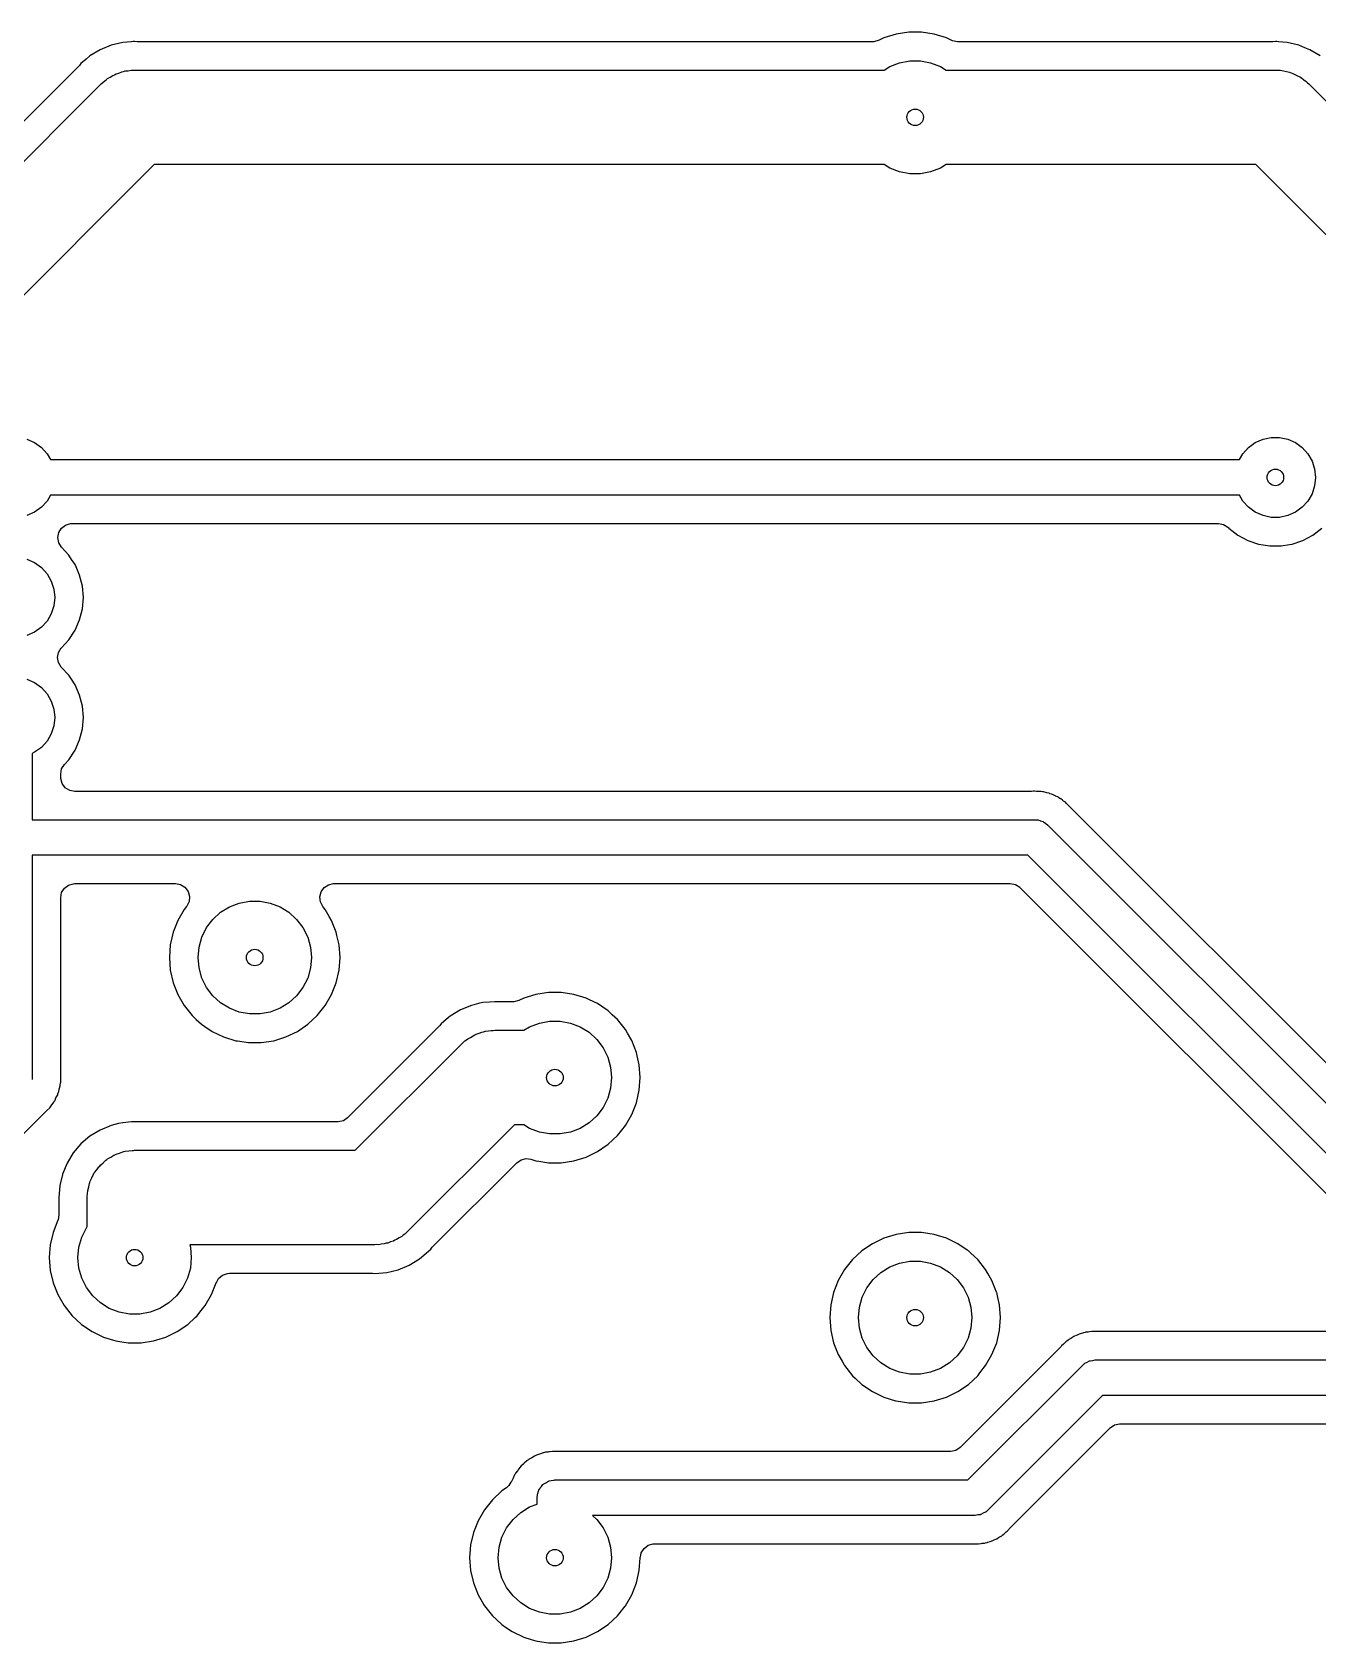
# Model space of a CAD drawing. Extents: x 0.79 to 9.84, y -6.5 to -0.79.
# Drawn here: x 6.552 to 7.623, y -2.958 to -1.617 of the extents above; entities that cross this region are included whole.
import ezdxf

# ---------------------------------------------------------------- set-up
doc = ezdxf.new("R2010")
doc.units = 0
doc.header["$MEASUREMENT"] = 0
doc.layers.add('BLACK', color=7, linetype='CONTINUOUS')

msp = doc.modelspace()

# ---------------------------------------------------------------- linework, layer by layer
at = {"layer": 'BLACK', "linetype": 'CONTINUOUS'}
for p, q in [((7.2573, -1.6232), (7.2531, -1.6244)), ((7.2614, -1.6212), (7.2573, -1.6232)), ((7.2716, -1.6181), (7.2614, -1.6212)), ((7.2614, -1.6212), (7.2614, -1.6212)), ((7.2821, -1.6165), (7.2716, -1.6181)), ((7.2716, -1.6181), (7.2716, -1.6181)), ((7.2927, -1.6165), (7.2821, -1.6165)), ((7.2821, -1.6165), (7.2821, -1.6165)), ((7.3032, -1.6181), (7.2927, -1.6165)), ((7.2927, -1.6165), (7.2927, -1.6165)), ((7.3134, -1.6212), (7.3032, -1.6181)), ((7.3032, -1.6181), (7.3032, -1.6181)), ((7.3175, -1.6232), (7.3134, -1.6212)), ((7.3184, -1.6236), (7.3175, -1.6232)), ((6.6002, -1.6363), (6.597, -1.6391)), ((6.6087, -1.6311), (6.6002, -1.6363)), ((6.6002, -1.6363), (6.6002, -1.6363)), ((6.6179, -1.6273), (6.6087, -1.6311)), ((6.6087, -1.6311), (6.6087, -1.6311)), ((6.6239, -1.6258), (6.6179, -1.6273)), ((6.6275, -1.625), (6.6239, -1.6258)), ((6.6349, -1.6244), (6.6275, -1.625)), ((6.6275, -1.625), (6.6275, -1.625)), ((6.6275, -1.625), (6.6275, -1.625)), ((6.6275, -1.625), (6.6275, -1.625)), ((6.6362, -1.6243), (6.6349, -1.6244)), ((6.6349, -1.6244), (6.6349, -1.6244)), ((6.6374, -1.6242), (6.6362, -1.6243)), ((6.6394, -1.6244), (6.6374, -1.6242)), ((6.6374, -1.6242), (6.6374, -1.6242)), ((6.6403, -1.6244), (6.6394, -1.6244)), ((7.2349, -1.6244), (6.6403, -1.6244)), ((7.2522, -1.6244), (7.2349, -1.6244)), ((7.2531, -1.6244), (7.2522, -1.6244)), ((7.3226, -1.6244), (7.3184, -1.6236)), ((7.5845, -1.6244), (7.3226, -1.6244)), ((7.5854, -1.6244), (7.5845, -1.6244)), ((7.5874, -1.6242), (7.5854, -1.6244)), ((7.5886, -1.6243), (7.5874, -1.6242)), ((7.5874, -1.6242), (7.5874, -1.6242)), ((7.5899, -1.6244), (7.5886, -1.6243)), ((7.5973, -1.625), (7.5899, -1.6244)), ((7.5899, -1.6244), (7.5899, -1.6244)), ((7.5899, -1.6244), (7.5899, -1.6244)), ((7.6069, -1.6273), (7.5973, -1.625)), ((7.5973, -1.625), (7.5973, -1.625)), ((7.5973, -1.625), (7.5973, -1.625)), ((7.5973, -1.625), (7.5973, -1.625)), ((7.6119, -1.6294), (7.6069, -1.6273)), ((7.6069, -1.6273), (7.6069, -1.6273)), ((7.6161, -1.6311), (7.6119, -1.6294)), ((7.6246, -1.6363), (7.6161, -1.6311)), ((7.6161, -1.6311), (7.6161, -1.6311)), ((7.6161, -1.6311), (7.6161, -1.6311)), ((6.5908, -1.6449), (6.3647, -1.8709)), ((6.5914, -1.6442), (6.5908, -1.6449)), ((6.5927, -1.6427), (6.5914, -1.6442)), ((6.597, -1.6391), (6.5927, -1.6427)), ((6.5927, -1.6427), (6.5927, -1.6427)), ((6.5927, -1.6427), (6.5927, -1.6427)), ((6.6243, -1.6505), (6.6266, -1.6496)), ((6.6266, -1.6496), (6.628, -1.6493)), ((6.628, -1.6493), (6.6295, -1.6488)), ((6.6295, -1.6488), (6.632, -1.6486)), ((6.632, -1.6486), (6.6344, -1.6481)), ((6.6344, -1.6481), (6.6359, -1.6482)), ((6.6359, -1.6482), (6.6374, -1.648)), ((6.6374, -1.648), (7.2374, -1.648)), ((7.2374, -1.648), (7.2616, -1.648)), ((7.2616, -1.648), (7.2663, -1.6451)), ((7.2663, -1.6451), (7.2745, -1.642)), ((7.2745, -1.642), (7.283, -1.6404)), ((7.283, -1.6404), (7.2918, -1.6404)), ((7.2918, -1.6404), (7.3003, -1.642)), ((7.3003, -1.642), (7.3085, -1.6451)), ((7.3085, -1.6451), (7.3132, -1.648)), ((7.3132, -1.648), (7.5874, -1.648)), ((7.5874, -1.648), (7.5914, -1.6482)), ((7.5914, -1.6482), (7.5929, -1.6485)), ((7.5929, -1.6485), (7.5943, -1.6486)), ((7.5943, -1.6486), (7.5967, -1.6493)), ((7.5967, -1.6493), (7.5992, -1.6498)), ((7.5992, -1.6498), (7.6006, -1.6504)), ((6.3711, -1.898), (6.6096, -1.6596)), ((6.6096, -1.6596), (6.6125, -1.6569)), ((6.6125, -1.6569), (6.6138, -1.6561)), ((6.6138, -1.6561), (6.6149, -1.6551)), ((6.6149, -1.6551), (6.6171, -1.6539)), ((6.6171, -1.6539), (6.6192, -1.6525)), ((6.6192, -1.6525), (6.6206, -1.6519)), ((6.6206, -1.6519), (6.6219, -1.6512)), ((6.6219, -1.6512), (6.6243, -1.6505)), ((7.6006, -1.6504), (7.602, -1.6508)), ((7.602, -1.6508), (7.6042, -1.652)), ((7.6042, -1.652), (7.6065, -1.653)), ((7.6065, -1.653), (7.6077, -1.6538)), ((7.6077, -1.6538), (7.6091, -1.6545)), ((7.6091, -1.6545), (7.611, -1.6561)), ((7.611, -1.6561), (7.613, -1.6575)), ((7.613, -1.6575), (7.6141, -1.6586)), ((7.6141, -1.6586), (7.6152, -1.6596)), ((7.6152, -1.6596), (7.8152, -1.8596)), ((6.6537, -1.7268), (6.4152, -1.9652)), ((7.2374, -1.7268), (6.6537, -1.7268)), ((7.2616, -1.7268), (7.2374, -1.7268)), ((7.2374, -1.7268), (7.2374, -1.7268)), ((7.2374, -1.7268), (7.2374, -1.7268)), ((7.2663, -1.7297), (7.2616, -1.7268)), ((7.2745, -1.7328), (7.2663, -1.7297)), ((7.3085, -1.7297), (7.3003, -1.7328)), ((7.3132, -1.7268), (7.3085, -1.7297)), ((7.5711, -1.7268), (7.3132, -1.7268)), ((7.748, -1.9037), (7.5711, -1.7268)), ((7.283, -1.7344), (7.2745, -1.7328)), ((7.2918, -1.7344), (7.283, -1.7344)), ((7.3003, -1.7328), (7.2918, -1.7344)), ((6.5477, -1.9556), (6.5541, -1.9584)), ((6.5541, -1.9584), (6.5598, -1.9625)), ((7.565, -1.9625), (7.5707, -1.9584)), ((7.5707, -1.9584), (7.5771, -1.9556)), ((7.5771, -1.9556), (7.5839, -1.9541)), ((7.5839, -1.9541), (7.5909, -1.9541)), ((7.5909, -1.9541), (7.5977, -1.9556)), ((7.5977, -1.9556), (7.6041, -1.9584)), ((7.6041, -1.9584), (7.6098, -1.9625)), ((6.5598, -1.9625), (6.5645, -1.9677)), ((6.5645, -1.9677), (6.5673, -1.9726)), ((7.5575, -1.9726), (7.5603, -1.9677)), ((7.5603, -1.9677), (7.565, -1.9625)), ((7.6098, -1.9625), (7.6145, -1.9677)), ((7.6145, -1.9677), (7.618, -1.9738)), ((6.5673, -1.9726), (7.5575, -1.9726)), ((7.618, -1.9738), (7.6201, -1.9804)), ((7.6201, -1.9804), (7.6209, -1.9874)), ((7.6201, -1.9944), (7.618, -2.001)), ((7.6209, -1.9874), (7.6201, -1.9944)), ((6.5598, -2.0123), (6.5541, -2.0164)), ((6.5645, -2.0071), (6.5598, -2.0123)), ((6.5673, -2.0022), (6.5645, -2.0071)), ((7.5575, -2.0022), (6.5673, -2.0022)), ((7.5603, -2.0071), (7.5575, -2.0022)), ((7.565, -2.0123), (7.5603, -2.0071)), ((7.5707, -2.0164), (7.565, -2.0123)), ((7.6098, -2.0123), (7.6041, -2.0164)), ((7.6145, -2.0071), (7.6098, -2.0123)), ((7.618, -2.001), (7.6145, -2.0071)), ((6.5541, -2.0164), (6.5477, -2.0192)), ((6.5799, -2.0271), (6.584, -2.0259)), ((6.584, -2.0259), (6.5852, -2.0258)), ((6.5852, -2.0258), (7.54, -2.0258)), ((7.54, -2.0258), (7.5442, -2.0266)), ((7.5771, -2.0192), (7.5707, -2.0164)), ((7.5839, -2.0207), (7.5771, -2.0192)), ((7.5909, -2.0207), (7.5839, -2.0207)), ((7.5977, -2.0192), (7.5909, -2.0207)), ((7.6041, -2.0164), (7.5977, -2.0192)), ((6.5734, -2.0376), (6.5742, -2.0334)), ((6.5742, -2.0419), (6.5734, -2.0376)), ((6.5742, -2.0334), (6.5764, -2.0297)), ((6.5764, -2.0297), (6.5799, -2.0271)), ((7.5442, -2.0266), (7.5479, -2.0289)), ((7.5479, -2.0289), (7.5485, -2.0295)), ((7.5485, -2.0295), (7.5486, -2.0296)), ((7.5486, -2.0296), (7.5486, -2.0296)), ((7.5486, -2.0296), (7.5561, -2.0354)), ((7.5561, -2.0354), (7.5561, -2.0354)), ((7.5561, -2.0354), (7.5561, -2.0354)), ((7.5561, -2.0354), (7.5644, -2.0399)), ((7.6104, -2.0399), (7.6187, -2.0354)), ((7.6187, -2.0354), (7.6262, -2.0296)), ((6.5765, -2.0456), (6.5742, -2.0419)), ((6.5826, -2.0522), (6.5765, -2.0456)), ((6.5849, -2.0557), (6.5826, -2.0522)), ((6.5826, -2.0522), (6.5826, -2.0522)), ((7.5644, -2.0399), (7.5733, -2.043)), ((7.5733, -2.043), (7.5827, -2.0445)), ((7.5827, -2.0445), (7.5827, -2.0445)), ((7.5827, -2.0445), (7.5921, -2.0445)), ((7.5921, -2.0445), (7.5991, -2.0433)), ((7.5991, -2.0433), (7.6015, -2.043)), ((7.6015, -2.043), (7.6104, -2.0399)), ((6.5477, -2.0556), (6.5541, -2.0584)), ((6.5541, -2.0584), (6.5598, -2.0625)), ((6.5598, -2.0625), (6.5645, -2.0677)), ((6.5878, -2.0601), (6.5849, -2.0557)), ((6.5886, -2.062), (6.5878, -2.0601)), ((6.5878, -2.0601), (6.5878, -2.0601)), ((6.5878, -2.0601), (6.5878, -2.0601)), ((6.5916, -2.0688), (6.5886, -2.062)), ((6.5645, -2.0677), (6.568, -2.0738)), ((6.568, -2.0738), (6.5701, -2.0804)), ((6.5939, -2.078), (6.5916, -2.0688)), ((6.5947, -2.0874), (6.5939, -2.078)), ((6.5701, -2.0804), (6.5709, -2.0874)), ((6.5709, -2.0874), (6.5701, -2.0944)), ((6.5939, -2.0968), (6.5947, -2.0874)), ((6.568, -2.101), (6.5645, -2.1071)), ((6.5701, -2.0944), (6.568, -2.101)), ((6.5878, -2.1147), (6.5916, -2.106)), ((6.5916, -2.106), (6.5939, -2.0968)), ((6.5541, -2.1164), (6.5477, -2.1192)), ((6.5598, -2.1123), (6.5541, -2.1164)), ((6.5645, -2.1071), (6.5598, -2.1123)), ((6.5826, -2.1226), (6.5878, -2.1147)), ((6.5732, -2.1375), (6.574, -2.1332)), ((6.574, -2.1332), (6.5763, -2.1295)), ((6.5763, -2.1294), (6.5765, -2.1293)), ((6.5763, -2.1295), (6.5763, -2.1294)), ((6.5765, -2.1293), (6.5826, -2.1226)), ((6.574, -2.1417), (6.5732, -2.1375)), ((6.5763, -2.1454), (6.574, -2.1417)), ((6.5826, -2.1522), (6.5763, -2.1454)), ((6.5477, -2.1556), (6.5541, -2.1584)), ((6.5541, -2.1584), (6.5598, -2.1625)), ((6.5848, -2.1555), (6.5826, -2.1522)), ((6.5826, -2.1522), (6.5826, -2.1522)), ((6.5826, -2.1522), (6.5826, -2.1522)), ((6.5878, -2.1601), (6.5848, -2.1555)), ((6.5916, -2.1688), (6.5878, -2.1601)), ((6.5598, -2.1625), (6.5645, -2.1677)), ((6.5645, -2.1677), (6.568, -2.1738)), ((6.5939, -2.178), (6.5916, -2.1688)), ((6.568, -2.1738), (6.5701, -2.1804)), ((6.5701, -2.1804), (6.5709, -2.1874)), ((6.5947, -2.1874), (6.5939, -2.178)), ((6.5701, -2.1944), (6.568, -2.201)), ((6.5709, -2.1874), (6.5701, -2.1944)), ((6.5916, -2.206), (6.5939, -2.1968)), ((6.5939, -2.1968), (6.5947, -2.1874)), ((6.5598, -2.2123), (6.5541, -2.2164)), ((6.5645, -2.2071), (6.5598, -2.2123)), ((6.568, -2.201), (6.5645, -2.2071)), ((6.5878, -2.2147), (6.5916, -2.206)), ((6.5541, -2.2164), (6.5522, -2.2173)), ((6.5522, -2.2173), (6.5522, -2.2726)), ((6.5766, -2.2303), (6.5789, -2.2267)), ((6.5789, -2.2266), (6.5826, -2.2226)), ((6.5789, -2.2267), (6.5789, -2.2266)), ((6.5826, -2.2226), (6.5878, -2.2147)), ((6.5758, -2.2346), (6.5766, -2.2303)), ((6.5758, -2.2372), (6.5758, -2.2346)), ((6.5759, -2.2383), (6.5758, -2.2372)), ((6.577, -2.2425), (6.5759, -2.2383)), ((6.5796, -2.2459), (6.577, -2.2425)), ((6.5833, -2.2482), (6.5796, -2.2459)), ((6.5876, -2.249), (6.5833, -2.2482)), ((7.3842, -2.249), (6.5876, -2.249)), ((7.3857, -2.2489), (7.3842, -2.249)), ((7.3861, -2.2488), (7.3857, -2.2489)), ((7.3864, -2.2488), (7.3861, -2.2488)), ((7.3869, -2.2488), (7.3864, -2.2488)), ((7.3864, -2.2488), (7.3864, -2.2488)), ((7.3884, -2.249), (7.3869, -2.2488)), ((7.3893, -2.249), (7.3884, -2.249)), ((7.3913, -2.249), (7.3893, -2.249)), ((7.392, -2.2491), (7.3913, -2.249)), ((7.3913, -2.249), (7.3913, -2.249)), ((7.3935, -2.2493), (7.392, -2.2491)), ((7.3942, -2.2494), (7.3935, -2.2493)), ((7.3961, -2.25), (7.3942, -2.2494)), ((7.3942, -2.2494), (7.3942, -2.2494)), ((7.397, -2.2502), (7.3961, -2.25)), ((7.399, -2.2506), (7.397, -2.2502)), ((7.3996, -2.2509), (7.399, -2.2506)), ((7.399, -2.2506), (7.399, -2.2506)), ((7.399, -2.2506), (7.399, -2.2506)), ((7.401, -2.2514), (7.3996, -2.2509)), ((7.4017, -2.2516), (7.401, -2.2514)), ((7.4035, -2.2525), (7.4017, -2.2516)), ((7.4017, -2.2516), (7.4017, -2.2516)), ((7.4043, -2.2529), (7.4035, -2.2525)), ((7.4061, -2.2536), (7.4043, -2.2529)), ((7.4067, -2.2541), (7.4061, -2.2536)), ((7.4061, -2.2536), (7.4061, -2.2536)), ((7.408, -2.2548), (7.4067, -2.2541)), ((7.4086, -2.2552), (7.408, -2.2548)), ((7.4102, -2.2564), (7.4086, -2.2552)), ((7.4086, -2.2552), (7.4086, -2.2552)), ((7.4109, -2.257), (7.4102, -2.2564)), ((7.4125, -2.2581), (7.4109, -2.257)), ((7.4131, -2.2587), (7.4125, -2.2581)), ((7.4148, -2.2605), (7.4131, -2.2587)), ((7.415, -2.2607), (7.4148, -2.2605)), ((7.7312, -2.5768), (7.415, -2.2607)), ((6.5522, -2.2726), (7.3874, -2.2726)), ((7.3874, -2.2726), (7.3889, -2.2728)), ((7.3889, -2.2728), (7.3892, -2.2728)), ((7.3892, -2.2728), (7.3894, -2.2728)), ((7.3894, -2.2728), (7.3898, -2.2728)), ((7.3898, -2.2728), (7.3918, -2.2735)), ((7.3918, -2.2735), (7.3939, -2.2741)), ((7.3939, -2.2741), (7.3941, -2.2743)), ((7.3941, -2.2743), (7.3944, -2.2744)), ((7.3944, -2.2744), (7.3961, -2.2757)), ((7.3961, -2.2757), (7.3978, -2.277)), ((7.3978, -2.277), (7.7266, -2.6058)), ((7.3813, -2.3022), (6.5522, -2.3022)), ((6.5522, -2.3022), (6.5522, -2.4874)), ((7.7059, -2.6267), (7.3813, -2.3022)), ((6.5758, -2.3376), (6.5766, -2.3333)), ((6.5766, -2.3333), (6.5789, -2.3296)), ((6.5789, -2.3296), (6.5823, -2.327)), ((6.5823, -2.327), (6.5865, -2.3259)), ((6.5865, -2.3259), (6.5876, -2.3258)), ((6.5876, -2.3258), (6.6714, -2.3258)), ((6.6714, -2.3258), (6.6757, -2.3266)), ((6.6757, -2.3266), (6.6793, -2.3289)), ((6.6793, -2.3289), (6.6819, -2.3323)), ((6.6819, -2.3323), (6.6831, -2.3365)), ((6.7916, -2.3368), (6.7927, -2.3326)), ((6.7927, -2.3326), (6.7952, -2.3291)), ((6.7952, -2.3291), (6.7989, -2.3267)), ((6.7989, -2.3267), (6.8031, -2.3258)), ((6.8031, -2.3258), (6.8034, -2.3258)), ((6.8034, -2.3258), (7.3666, -2.3258)), ((7.3666, -2.3258), (7.3709, -2.3266)), ((7.3709, -2.3266), (7.3745, -2.3289)), ((7.3745, -2.3289), (7.3749, -2.3293)), ((7.3749, -2.3293), (7.6768, -2.6311)), ((6.5758, -2.4842), (6.5758, -2.3376)), ((6.6787, -2.3474), (6.6734, -2.3566)), ((6.6806, -2.3449), (6.6787, -2.3474)), ((6.6808, -2.3447), (6.6806, -2.3449)), ((6.6827, -2.3408), (6.6808, -2.3447)), ((6.6831, -2.3365), (6.6827, -2.3408)), ((6.7089, -2.3497), (6.7163, -2.3451)), ((6.7163, -2.3451), (6.7245, -2.342)), ((6.7245, -2.342), (6.733, -2.3404)), ((6.733, -2.3404), (6.7418, -2.3404)), ((6.7418, -2.3404), (6.7503, -2.342)), ((6.7503, -2.342), (6.7585, -2.3451)), ((6.7585, -2.3451), (6.7659, -2.3497)), ((6.7922, -2.3411), (6.7916, -2.3368)), ((6.7942, -2.3449), (6.7922, -2.3411)), ((6.795, -2.3459), (6.7942, -2.3449)), ((6.7961, -2.3474), (6.795, -2.3459)), ((6.7995, -2.3532), (6.7961, -2.3474)), ((6.6734, -2.3566), (6.6695, -2.3664)), ((6.6734, -2.3566), (6.6734, -2.3566)), ((6.6972, -2.3625), (6.7025, -2.3556)), ((6.7025, -2.3556), (6.7089, -2.3497)), ((6.7659, -2.3497), (6.7723, -2.3556)), ((6.7723, -2.3556), (6.7776, -2.3625)), ((6.8014, -2.3566), (6.7995, -2.3532)), ((6.8053, -2.3664), (6.8014, -2.3566)), ((6.8014, -2.3566), (6.8014, -2.3566)), ((6.6695, -2.3664), (6.6671, -2.3768)), ((6.691, -2.3787), (6.6933, -2.3703)), ((6.6933, -2.3703), (6.6972, -2.3625)), ((6.7776, -2.3625), (6.7815, -2.3703)), ((6.7815, -2.3703), (6.7838, -2.3787)), ((6.8059, -2.3691), (6.8053, -2.3664)), ((6.8077, -2.3768), (6.8059, -2.3691)), ((6.6671, -2.3768), (6.6663, -2.3874)), ((6.6663, -2.3874), (6.6671, -2.398)), ((6.6902, -2.3874), (6.691, -2.3787)), ((6.691, -2.3961), (6.6902, -2.3874)), ((6.7838, -2.3787), (6.7846, -2.3874)), ((6.7846, -2.3874), (6.7838, -2.3961)), ((6.8085, -2.3874), (6.8077, -2.3768)), ((6.8077, -2.398), (6.8085, -2.3874)), ((6.6671, -2.398), (6.6695, -2.4084)), ((6.6933, -2.4045), (6.691, -2.3961)), ((6.7838, -2.3961), (6.7815, -2.4045)), ((6.8053, -2.4084), (6.8077, -2.398)), ((6.6695, -2.4084), (6.6734, -2.4182)), ((6.6972, -2.4123), (6.6933, -2.4045)), ((6.7025, -2.4192), (6.6972, -2.4123)), ((6.7776, -2.4123), (6.7723, -2.4192)), ((6.7815, -2.4045), (6.7776, -2.4123)), ((6.8014, -2.4182), (6.8053, -2.4084)), ((6.6734, -2.4182), (6.6734, -2.4182)), ((6.6734, -2.4182), (6.6787, -2.4274)), ((6.6787, -2.4274), (6.6853, -2.4358)), ((6.7089, -2.4251), (6.7025, -2.4192)), ((6.7163, -2.4297), (6.7089, -2.4251)), ((6.7659, -2.4251), (6.7585, -2.4297)), ((6.7723, -2.4192), (6.7659, -2.4251)), ((6.7895, -2.4358), (6.7961, -2.4274)), ((6.7961, -2.4274), (6.8014, -2.4182)), ((6.9179, -2.4273), (6.9087, -2.4311)), ((6.9239, -2.4258), (6.9179, -2.4273)), ((6.9275, -2.425), (6.9239, -2.4258)), ((6.9328, -2.4246), (6.9275, -2.425)), ((6.9275, -2.425), (6.9275, -2.425)), ((6.9275, -2.425), (6.9275, -2.425)), ((6.9275, -2.425), (6.9275, -2.425)), ((6.9374, -2.4242), (6.9328, -2.4246)), ((6.9328, -2.4246), (6.9328, -2.4246)), ((6.9394, -2.4244), (6.9374, -2.4242)), ((6.9374, -2.4242), (6.9374, -2.4242)), ((6.9403, -2.4244), (6.9394, -2.4244)), ((6.9522, -2.4244), (6.9403, -2.4244)), ((6.9531, -2.4244), (6.9522, -2.4244)), ((6.9573, -2.4232), (6.9531, -2.4244)), ((6.9614, -2.4212), (6.9573, -2.4232)), ((6.9716, -2.4181), (6.9614, -2.4212)), ((6.9614, -2.4212), (6.9614, -2.4212)), ((6.9821, -2.4165), (6.9716, -2.4181)), ((6.9716, -2.4181), (6.9716, -2.4181)), ((6.9927, -2.4165), (6.9821, -2.4165)), ((6.9821, -2.4165), (6.9821, -2.4165)), ((7.0032, -2.4181), (6.9927, -2.4165)), ((6.9927, -2.4165), (6.9927, -2.4165)), ((7.0134, -2.4212), (7.0032, -2.4181)), ((7.0032, -2.4181), (7.0032, -2.4181)), ((7.0163, -2.4226), (7.0134, -2.4212)), ((7.0134, -2.4212), (7.0134, -2.4212)), ((7.0134, -2.4212), (7.0134, -2.4212)), ((7.0134, -2.4212), (7.0134, -2.4212)), ((7.0229, -2.4258), (7.0163, -2.4226)), ((7.0317, -2.4318), (7.0229, -2.4258)), ((6.6853, -2.4358), (6.6887, -2.439)), ((6.6887, -2.439), (6.6931, -2.443)), ((6.7245, -2.4328), (6.7163, -2.4297)), ((6.733, -2.4344), (6.7245, -2.4328)), ((6.7418, -2.4344), (6.733, -2.4344)), ((6.7503, -2.4328), (6.7418, -2.4344)), ((6.7585, -2.4297), (6.7503, -2.4328)), ((6.7817, -2.443), (6.7895, -2.4358)), ((6.8989, -2.4374), (6.8927, -2.4427)), ((6.9002, -2.4363), (6.8989, -2.4374)), ((6.9087, -2.4311), (6.9002, -2.4363)), ((6.9002, -2.4363), (6.9002, -2.4363)), ((6.9087, -2.4311), (6.9087, -2.4311)), ((6.9663, -2.4451), (6.9745, -2.442)), ((6.9745, -2.442), (6.983, -2.4404)), ((6.983, -2.4404), (6.9918, -2.4404)), ((6.9918, -2.4404), (7.0003, -2.442)), ((7.0003, -2.442), (7.0085, -2.4451)), ((7.0351, -2.435), (7.0317, -2.4318)), ((7.0317, -2.4318), (7.0317, -2.4318)), ((7.0395, -2.4391), (7.0351, -2.435)), ((7.0461, -2.4474), (7.0395, -2.4391)), ((6.6931, -2.443), (6.6959, -2.4449)), ((6.6959, -2.4449), (6.7019, -2.449)), ((6.7019, -2.449), (6.7019, -2.449)), ((6.7019, -2.449), (6.7019, -2.449)), ((6.7019, -2.449), (6.7114, -2.4536)), ((6.7114, -2.4536), (6.7216, -2.4567)), ((6.7532, -2.4567), (6.7634, -2.4536)), ((6.7634, -2.4536), (6.7729, -2.449)), ((6.7729, -2.449), (6.7817, -2.443)), ((6.8908, -2.4449), (6.8147, -2.5209)), ((6.8914, -2.4442), (6.8908, -2.4449)), ((6.8927, -2.4427), (6.8914, -2.4442)), ((6.8927, -2.4427), (6.8927, -2.4427)), ((6.8927, -2.4427), (6.8927, -2.4427)), ((6.9138, -2.4561), (6.9149, -2.4551)), ((6.9149, -2.4551), (6.9171, -2.4539)), ((6.9171, -2.4539), (6.9192, -2.4525)), ((6.9192, -2.4525), (6.9206, -2.4519)), ((6.9206, -2.4519), (6.9219, -2.4512)), ((6.9219, -2.4512), (6.9243, -2.4505)), ((6.9243, -2.4505), (6.9266, -2.4496)), ((6.9266, -2.4496), (6.928, -2.4493)), ((6.928, -2.4493), (6.9295, -2.4488)), ((6.9295, -2.4488), (6.932, -2.4486)), ((6.932, -2.4486), (6.9344, -2.4481)), ((6.9344, -2.4481), (6.9359, -2.4482)), ((6.9359, -2.4482), (6.9374, -2.448)), ((6.9374, -2.448), (6.9616, -2.448)), ((6.9616, -2.448), (6.9663, -2.4451)), ((7.0085, -2.4451), (7.0159, -2.4497)), ((7.0159, -2.4497), (7.0223, -2.4556)), ((7.0479, -2.4504), (7.0461, -2.4474)), ((7.0461, -2.4474), (7.0461, -2.4474)), ((7.0461, -2.4474), (7.0461, -2.4474)), ((7.0514, -2.4566), (7.0479, -2.4504)), ((6.7216, -2.4567), (6.7216, -2.4567)), ((6.7216, -2.4567), (6.7216, -2.4567)), ((6.7216, -2.4567), (6.7231, -2.4569)), ((6.7231, -2.4569), (6.7321, -2.4583)), ((6.7321, -2.4583), (6.7321, -2.4583)), ((6.7321, -2.4583), (6.7321, -2.4583)), ((6.7321, -2.4583), (6.7427, -2.4583)), ((6.7427, -2.4583), (6.7532, -2.4567)), ((6.7427, -2.4583), (6.7427, -2.4583)), ((6.8211, -2.548), (6.9096, -2.4596)), ((6.9096, -2.4596), (6.9125, -2.4569)), ((6.9125, -2.4569), (6.9138, -2.4561)), ((7.0223, -2.4556), (7.0276, -2.4625)), ((7.0276, -2.4625), (7.0315, -2.4703)), ((7.0553, -2.4664), (7.0514, -2.4566)), ((7.0514, -2.4566), (7.0514, -2.4566)), ((7.056, -2.4693), (7.0553, -2.4664)), ((7.0315, -2.4703), (7.0338, -2.4787)), ((7.0338, -2.4787), (7.0346, -2.4874)), ((7.0577, -2.4768), (7.056, -2.4693)), ((7.0585, -2.4874), (7.0577, -2.4768)), ((6.5522, -2.4874), (6.552, -2.4889)), ((6.5748, -2.4961), (6.5754, -2.4942)), ((6.5754, -2.4937), (6.5755, -2.4935)), ((6.5754, -2.4942), (6.5754, -2.4937)), ((6.5755, -2.4935), (6.5757, -2.492)), ((6.5757, -2.492), (6.5758, -2.4913)), ((6.5759, -2.4857), (6.5758, -2.4842)), ((6.5758, -2.4884), (6.5759, -2.4874)), ((6.5758, -2.4893), (6.5758, -2.4884)), ((6.5758, -2.4913), (6.5758, -2.4893)), ((6.576, -2.4864), (6.5759, -2.4857)), ((6.5759, -2.4874), (6.576, -2.4864)), ((7.0346, -2.4874), (7.0338, -2.4961)), ((7.0577, -2.498), (7.0585, -2.4874)), ((6.5684, -2.5102), (6.5696, -2.5086)), ((6.5696, -2.5086), (6.57, -2.508)), ((6.57, -2.508), (6.5707, -2.5067)), ((6.5707, -2.5067), (6.5708, -2.5067)), ((6.5708, -2.5067), (6.5712, -2.5061)), ((6.5712, -2.5061), (6.5719, -2.5043)), ((6.5719, -2.5043), (6.5723, -2.5035)), ((6.5723, -2.5035), (6.5733, -2.5017)), ((6.5733, -2.5017), (6.5734, -2.501)), ((6.5734, -2.501), (6.5739, -2.4996)), ((6.5739, -2.4996), (6.5742, -2.499)), ((6.5742, -2.499), (6.5746, -2.497)), ((6.5746, -2.497), (6.5748, -2.4961)), ((7.0315, -2.5045), (7.0276, -2.5123)), ((7.0338, -2.4961), (7.0315, -2.5045)), ((7.0514, -2.5182), (7.0553, -2.5084)), ((7.0553, -2.5084), (7.0577, -2.498)), ((6.4417, -2.6374), (6.5641, -2.515)), ((6.5641, -2.515), (6.5643, -2.5148)), ((6.5643, -2.5148), (6.5667, -2.5125)), ((6.5667, -2.5125), (6.5678, -2.5109)), ((6.5678, -2.5109), (6.5684, -2.5102)), ((6.8147, -2.5209), (6.8112, -2.5234)), ((7.0223, -2.5192), (7.0159, -2.5251)), ((7.0276, -2.5123), (7.0223, -2.5192)), ((7.0461, -2.5274), (7.0514, -2.5182)), ((6.6087, -2.5311), (6.6002, -2.5363)), ((6.6179, -2.5273), (6.6087, -2.5311)), ((6.6087, -2.5311), (6.6087, -2.5311)), ((6.6239, -2.5258), (6.6179, -2.5273)), ((6.6275, -2.525), (6.6239, -2.5258)), ((6.6349, -2.5244), (6.6275, -2.525)), ((6.6275, -2.525), (6.6275, -2.525)), ((6.6275, -2.525), (6.6275, -2.525)), ((6.6275, -2.525), (6.6275, -2.525)), ((6.6362, -2.5243), (6.6349, -2.5244)), ((6.6349, -2.5244), (6.6349, -2.5244)), ((6.6374, -2.5242), (6.6362, -2.5243)), ((6.6394, -2.5244), (6.6374, -2.5242)), ((6.6374, -2.5242), (6.6374, -2.5242)), ((6.6403, -2.5244), (6.6394, -2.5244)), ((6.8064, -2.5244), (6.6403, -2.5244)), ((6.807, -2.5244), (6.8064, -2.5244)), ((6.8112, -2.5234), (6.807, -2.5244)), ((6.9537, -2.5268), (6.8652, -2.6152)), ((6.9616, -2.5268), (6.9537, -2.5268)), ((6.9663, -2.5297), (6.9616, -2.5268)), ((6.9745, -2.5328), (6.9663, -2.5297)), ((6.983, -2.5344), (6.9745, -2.5328)), ((6.9918, -2.5344), (6.983, -2.5344)), ((7.0003, -2.5328), (6.9918, -2.5344)), ((7.0085, -2.5297), (7.0003, -2.5328)), ((7.0159, -2.5251), (7.0085, -2.5297)), ((7.0317, -2.543), (7.0395, -2.5358)), ((7.0395, -2.5358), (7.0432, -2.5311)), ((7.0432, -2.5311), (7.0461, -2.5274)), ((7.0461, -2.5274), (7.0461, -2.5274)), ((7.0461, -2.5274), (7.0461, -2.5274)), ((6.5927, -2.5427), (6.5863, -2.5502)), ((6.6002, -2.5363), (6.5927, -2.5427)), ((6.5927, -2.5427), (6.5927, -2.5427)), ((6.6002, -2.5363), (6.6002, -2.5363)), ((6.6247, -2.5503), (6.6275, -2.5493)), ((6.6275, -2.5493), (6.6285, -2.5491)), ((6.6285, -2.5491), (6.6295, -2.5488)), ((6.6295, -2.5488), (6.6325, -2.5485)), ((6.6325, -2.5485), (6.6354, -2.5481)), ((6.6354, -2.5481), (6.6364, -2.5481)), ((6.6364, -2.5481), (6.6374, -2.548)), ((6.6374, -2.548), (6.8211, -2.548)), ((7.0134, -2.5536), (7.0229, -2.549)), ((7.0229, -2.549), (7.0317, -2.543)), ((6.5811, -2.5587), (6.5773, -2.5679)), ((6.5863, -2.5502), (6.5811, -2.5587)), ((6.5811, -2.5587), (6.5811, -2.5587)), ((6.5863, -2.5502), (6.5863, -2.5502)), ((6.6058, -2.5642), (6.6075, -2.5618)), ((6.6075, -2.5618), (6.6083, -2.5611)), ((6.6083, -2.5611), (6.6089, -2.5603)), ((6.6089, -2.5603), (6.6111, -2.5583)), ((6.6111, -2.5583), (6.6133, -2.5563)), ((6.6133, -2.5563), (6.6142, -2.5557)), ((6.6142, -2.5557), (6.6149, -2.5551)), ((6.6149, -2.5551), (6.6175, -2.5536)), ((6.6175, -2.5536), (6.6201, -2.5521)), ((6.6201, -2.5521), (6.621, -2.5517)), ((6.621, -2.5517), (6.6219, -2.5512)), ((6.6219, -2.5512), (6.6247, -2.5503)), ((6.8855, -2.6284), (6.9556, -2.5583)), ((6.9556, -2.5583), (6.9592, -2.5559)), ((6.9592, -2.5559), (6.9634, -2.5549)), ((6.9634, -2.5549), (6.9674, -2.5554)), ((6.9674, -2.5554), (6.9716, -2.5567)), ((6.9716, -2.5567), (6.9716, -2.5567)), ((6.9716, -2.5567), (6.9716, -2.5567)), ((6.9716, -2.5567), (6.9741, -2.5571)), ((6.9741, -2.5571), (6.9821, -2.5583)), ((6.9821, -2.5583), (6.9821, -2.5583)), ((6.9821, -2.5583), (6.9821, -2.5583)), ((6.9821, -2.5583), (6.9927, -2.5583)), ((6.9927, -2.5583), (7.0032, -2.5567)), ((6.9927, -2.5583), (6.9927, -2.5583)), ((7.0032, -2.5567), (7.0134, -2.5536)), ((6.5772, -2.5682), (6.575, -2.5773)), ((6.5773, -2.5679), (6.5772, -2.5682)), ((6.5992, -2.5785), (6.5998, -2.5756)), ((6.5998, -2.5756), (6.6002, -2.5747)), ((6.6002, -2.5747), (6.6005, -2.5737)), ((6.6005, -2.5737), (6.6018, -2.571)), ((6.6018, -2.571), (6.603, -2.5683)), ((6.603, -2.5683), (6.6035, -2.5675)), ((6.6035, -2.5675), (6.604, -2.5666)), ((6.604, -2.5666), (6.6058, -2.5642)), ((6.575, -2.5775), (6.5742, -2.5874)), ((6.5742, -2.5874), (6.5742, -2.5874)), ((6.5742, -2.5874), (6.5744, -2.5894)), ((6.5744, -2.5894), (6.5744, -2.5903)), ((6.575, -2.5773), (6.575, -2.5775)), ((6.575, -2.5775), (6.575, -2.5775)), ((6.598, -2.5874), (6.5982, -2.5834)), ((6.598, -2.6115), (6.598, -2.5874)), ((6.5982, -2.5834), (6.5984, -2.5824)), ((6.5984, -2.5824), (6.5985, -2.5814)), ((6.5985, -2.5814), (6.5992, -2.5785)), ((6.5744, -2.6017), (6.5736, -2.606)), ((6.5744, -2.5903), (6.5744, -2.6017)), ((6.5695, -2.6164), (6.5671, -2.6268)), ((6.5735, -2.6062), (6.5695, -2.6164)), ((6.5736, -2.606), (6.5735, -2.6062)), ((6.5933, -2.6203), (6.5972, -2.6125)), ((6.5972, -2.6125), (6.598, -2.6115)), ((6.8652, -2.6152), (6.8623, -2.6179)), ((6.5671, -2.6268), (6.5663, -2.6374)), ((6.5902, -2.6374), (6.591, -2.6287)), ((6.591, -2.6287), (6.5933, -2.6203)), ((6.8374, -2.6268), (6.6833, -2.6268)), ((6.6833, -2.6268), (6.6838, -2.6287)), ((6.6838, -2.6287), (6.6846, -2.6374)), ((6.8389, -2.6266), (6.8374, -2.6268)), ((6.8404, -2.6267), (6.8389, -2.6266)), ((6.8428, -2.6262), (6.8404, -2.6267)), ((6.8453, -2.626), (6.8428, -2.6262)), ((6.8468, -2.6255), (6.8453, -2.626)), ((6.8482, -2.6253), (6.8468, -2.6255)), ((6.8505, -2.6243), (6.8482, -2.6253)), ((6.8529, -2.6236), (6.8505, -2.6243)), ((6.8542, -2.6229), (6.8529, -2.6236)), ((6.8556, -2.6223), (6.8542, -2.6229)), ((6.8577, -2.6209), (6.8556, -2.6223)), ((6.8599, -2.6197), (6.8577, -2.6209)), ((6.861, -2.6187), (6.8599, -2.6197)), ((6.8623, -2.6179), (6.861, -2.6187)), ((6.8842, -2.6303), (6.8853, -2.6286)), ((6.8853, -2.6286), (6.8855, -2.6284)), ((7.2519, -2.6258), (7.2431, -2.6318)), ((7.2614, -2.6212), (7.2519, -2.6258)), ((7.2519, -2.6258), (7.2519, -2.6258)), ((7.2716, -2.6181), (7.2614, -2.6212)), ((7.2614, -2.6212), (7.2614, -2.6212)), ((7.2821, -2.6165), (7.2716, -2.6181)), ((7.2716, -2.6181), (7.2716, -2.6181)), ((7.2927, -2.6165), (7.2821, -2.6165)), ((7.2821, -2.6165), (7.2821, -2.6165)), ((7.3032, -2.6181), (7.2927, -2.6165)), ((7.2927, -2.6165), (7.2927, -2.6165)), ((7.3134, -2.6212), (7.3032, -2.6181)), ((7.3032, -2.6181), (7.3032, -2.6181)), ((7.3168, -2.6229), (7.3134, -2.6212)), ((7.3134, -2.6212), (7.3134, -2.6212)), ((7.3134, -2.6212), (7.3134, -2.6212)), ((7.3134, -2.6212), (7.3134, -2.6212)), ((7.3229, -2.6258), (7.3168, -2.6229)), ((7.3306, -2.6311), (7.3229, -2.6258)), ((6.5663, -2.6374), (6.5671, -2.648)), ((6.591, -2.6461), (6.5902, -2.6374)), ((6.6846, -2.6374), (6.6838, -2.6461)), ((6.8661, -2.6437), (6.8746, -2.6385)), ((6.8746, -2.6385), (6.8802, -2.6337)), ((6.8802, -2.6337), (6.882, -2.6321)), ((6.882, -2.6321), (6.8824, -2.6318)), ((6.882, -2.6321), (6.882, -2.6321)), ((6.8824, -2.6318), (6.8842, -2.6303)), ((6.8824, -2.6318), (6.8824, -2.6318)), ((7.2353, -2.6391), (7.2287, -2.6474)), ((7.2431, -2.6318), (7.2353, -2.6391)), ((7.2431, -2.6318), (7.2431, -2.6318)), ((7.2663, -2.6451), (7.2745, -2.642)), ((7.2745, -2.642), (7.283, -2.6404)), ((7.283, -2.6404), (7.2918, -2.6404)), ((7.2918, -2.6404), (7.3003, -2.642)), ((7.3003, -2.642), (7.3085, -2.6451)), ((7.3317, -2.6318), (7.3306, -2.6311)), ((7.3338, -2.6337), (7.3317, -2.6318)), ((7.3395, -2.6391), (7.3338, -2.6337)), ((7.3461, -2.6474), (7.3395, -2.6391)), ((6.5671, -2.648), (6.5695, -2.6584)), ((6.5933, -2.6545), (6.591, -2.6461)), ((6.5972, -2.6623), (6.5933, -2.6545)), ((6.6815, -2.6545), (6.6776, -2.6623)), ((6.6838, -2.6461), (6.6815, -2.6545)), ((6.7056, -2.658), (6.7072, -2.6549)), ((6.7072, -2.6549), (6.7105, -2.652)), ((6.7105, -2.652), (6.7146, -2.6506)), ((6.7146, -2.6506), (6.7165, -2.6504)), ((6.7165, -2.6504), (6.8345, -2.6504)), ((6.8345, -2.6504), (6.8354, -2.6504)), ((6.8354, -2.6504), (6.8374, -2.6506)), ((6.8374, -2.6506), (6.8473, -2.6498)), ((6.8374, -2.6506), (6.8374, -2.6506)), ((6.8374, -2.6506), (6.8374, -2.6506)), ((6.8473, -2.6498), (6.8569, -2.6475)), ((6.8473, -2.6498), (6.8473, -2.6498)), ((6.8473, -2.6498), (6.8473, -2.6498)), ((6.8569, -2.6475), (6.8661, -2.6437)), ((7.2234, -2.6566), (7.2195, -2.6664)), ((7.2287, -2.6474), (7.2234, -2.6566)), ((7.2234, -2.6566), (7.2234, -2.6566)), ((7.2472, -2.6625), (7.2525, -2.6556)), ((7.2525, -2.6556), (7.2589, -2.6497)), ((7.2589, -2.6497), (7.2663, -2.6451)), ((7.3085, -2.6451), (7.3159, -2.6497)), ((7.3159, -2.6497), (7.3223, -2.6556)), ((7.3223, -2.6556), (7.3276, -2.6625)), ((7.348, -2.6506), (7.3461, -2.6474)), ((7.3461, -2.6474), (7.3461, -2.6474)), ((7.3461, -2.6474), (7.3461, -2.6474)), ((7.3514, -2.6566), (7.348, -2.6506)), ((7.353, -2.6605), (7.3514, -2.6566)), ((7.3514, -2.6566), (7.3514, -2.6566)), ((6.5695, -2.6584), (6.5734, -2.6682)), ((6.5734, -2.6682), (6.5734, -2.6682)), ((6.5734, -2.6682), (6.5787, -2.6774)), ((6.6025, -2.6692), (6.5972, -2.6623)), ((6.6089, -2.6751), (6.6025, -2.6692)), ((6.6723, -2.6692), (6.6659, -2.6751)), ((6.6776, -2.6623), (6.6723, -2.6692)), ((6.6961, -2.6774), (6.7014, -2.6682)), ((6.7014, -2.6682), (6.7053, -2.6584)), ((6.7053, -2.6584), (6.7055, -2.6579)), ((6.7053, -2.6584), (6.7053, -2.6584)), ((6.7055, -2.6579), (6.7056, -2.658)), ((7.2195, -2.6664), (7.2171, -2.6768)), ((7.2433, -2.6703), (7.2472, -2.6625)), ((7.3276, -2.6625), (7.3315, -2.6703)), ((7.3552, -2.6662), (7.353, -2.6605)), ((7.3553, -2.6664), (7.3552, -2.6662)), ((7.3563, -2.6705), (7.3553, -2.6664)), ((6.5787, -2.6774), (6.5853, -2.6858)), ((6.6163, -2.6797), (6.6089, -2.6751)), ((6.6245, -2.6828), (6.6163, -2.6797)), ((6.633, -2.6844), (6.6245, -2.6828)), ((6.6503, -2.6828), (6.6418, -2.6844)), ((6.6585, -2.6797), (6.6503, -2.6828)), ((6.6659, -2.6751), (6.6585, -2.6797)), ((6.6895, -2.6858), (6.6918, -2.6829)), ((6.6918, -2.6829), (6.6961, -2.6774)), ((6.6961, -2.6774), (6.6961, -2.6774)), ((6.6961, -2.6774), (6.6961, -2.6774)), ((7.2171, -2.6768), (7.2163, -2.6874)), ((7.2402, -2.6874), (7.241, -2.6787)), ((7.241, -2.6787), (7.2433, -2.6703)), ((7.3315, -2.6703), (7.3338, -2.6787)), ((7.3338, -2.6787), (7.3346, -2.6874)), ((7.3577, -2.6768), (7.3563, -2.6705)), ((7.3585, -2.6874), (7.3577, -2.6768)), ((6.5853, -2.6858), (6.5887, -2.689)), ((6.5887, -2.689), (6.5931, -2.693)), ((6.5931, -2.693), (6.5931, -2.693)), ((6.5931, -2.693), (6.6019, -2.699)), ((6.6418, -2.6844), (6.633, -2.6844)), ((6.6729, -2.699), (6.6817, -2.693)), ((6.6817, -2.693), (6.6877, -2.6874)), ((6.6877, -2.6874), (6.6895, -2.6858)), ((7.2163, -2.6874), (7.2171, -2.698)), ((7.241, -2.6961), (7.2402, -2.6874)), ((7.2433, -2.7045), (7.241, -2.6961)), ((7.3338, -2.6961), (7.3315, -2.7045)), ((7.3346, -2.6874), (7.3338, -2.6961)), ((7.3577, -2.698), (7.3585, -2.6874)), ((6.6019, -2.699), (6.6019, -2.699)), ((6.6019, -2.699), (6.6019, -2.699)), ((6.6019, -2.699), (6.6114, -2.7036)), ((6.6114, -2.7036), (6.6114, -2.7036)), ((6.6114, -2.7036), (6.6114, -2.7036)), ((6.6114, -2.7036), (6.6199, -2.7062)), ((6.6199, -2.7062), (6.6216, -2.7067)), ((6.6216, -2.7067), (6.6216, -2.7067)), ((6.6216, -2.7067), (6.6216, -2.7067)), ((6.6216, -2.7067), (6.6268, -2.7075)), ((6.6268, -2.7075), (6.6321, -2.7083)), ((6.6321, -2.7083), (6.6321, -2.7083)), ((6.6321, -2.7083), (6.6321, -2.7083)), ((6.6321, -2.7083), (6.6427, -2.7083)), ((6.6427, -2.7083), (6.6532, -2.7067)), ((6.6427, -2.7083), (6.6427, -2.7083)), ((6.6532, -2.7067), (6.6634, -2.7036)), ((6.6634, -2.7036), (6.6729, -2.699)), ((7.2171, -2.698), (7.2195, -2.7084)), ((7.2195, -2.7084), (7.2234, -2.7182)), ((7.2472, -2.7123), (7.2433, -2.7045)), ((7.3315, -2.7045), (7.3276, -2.7123)), ((7.3514, -2.7182), (7.3553, -2.7084)), ((7.3553, -2.7084), (7.3577, -2.698)), ((7.4109, -2.7095), (7.4094, -2.7108)), ((7.4116, -2.7089), (7.4109, -2.7095)), ((7.413, -2.7075), (7.4116, -2.7089)), ((7.4136, -2.7071), (7.413, -2.7075)), ((7.4148, -2.7062), (7.4136, -2.7071)), ((7.4153, -2.7057), (7.4148, -2.7062)), ((7.4171, -2.7047), (7.4153, -2.7057)), ((7.4179, -2.7043), (7.4171, -2.7047)), ((7.4195, -2.7032), (7.4179, -2.7043)), ((7.4202, -2.7029), (7.4195, -2.7032)), ((7.4195, -2.7032), (7.4195, -2.7032)), ((7.4215, -2.7023), (7.4202, -2.7029)), ((7.4222, -2.7019), (7.4215, -2.7023)), ((7.4241, -2.7013), (7.4222, -2.7019)), ((7.4222, -2.7019), (7.4222, -2.7019)), ((7.4249, -2.701), (7.4241, -2.7013)), ((7.4268, -2.7003), (7.4249, -2.701)), ((7.4275, -2.7002), (7.4268, -2.7003)), ((7.4268, -2.7003), (7.4268, -2.7003)), ((7.4289, -2.6998), (7.4275, -2.7002)), ((7.4296, -2.6996), (7.4289, -2.6998)), ((7.4316, -2.6994), (7.4296, -2.6996)), ((7.4325, -2.6993), (7.4316, -2.6994)), ((7.4345, -2.6989), (7.4325, -2.6993)), ((7.4377, -2.699), (7.4345, -2.6989)), ((7.4345, -2.6989), (7.4345, -2.6989)), ((7.438, -2.699), (7.4377, -2.699)), ((7.6896, -2.699), (7.438, -2.699)), ((7.2234, -2.7182), (7.2234, -2.7182)), ((7.2234, -2.7182), (7.2266, -2.7238)), ((7.2266, -2.7238), (7.2282, -2.7267)), ((7.2525, -2.7192), (7.2472, -2.7123)), ((7.2589, -2.7251), (7.2525, -2.7192)), ((7.3223, -2.7192), (7.3159, -2.7251)), ((7.3276, -2.7123), (7.3223, -2.7192)), ((7.408, -2.7125), (7.3249, -2.7955)), ((7.3461, -2.7274), (7.3514, -2.7182)), ((7.409, -2.7114), (7.408, -2.7125)), ((7.4094, -2.7108), (7.409, -2.7114)), ((7.4094, -2.7108), (7.4094, -2.7108)), ((7.4307, -2.7245), (7.4326, -2.7234)), ((7.4326, -2.7234), (7.4329, -2.7234)), ((7.4329, -2.7234), (7.4332, -2.7233)), ((7.4332, -2.7233), (7.4353, -2.723)), ((7.4353, -2.723), (7.4374, -2.7226)), ((7.4374, -2.7226), (7.7075, -2.7226)), ((7.2282, -2.7267), (7.2287, -2.7274)), ((7.2287, -2.7274), (7.2353, -2.7358)), ((7.2353, -2.7358), (7.2375, -2.7378)), ((7.2663, -2.7297), (7.2589, -2.7251)), ((7.2745, -2.7328), (7.2663, -2.7297)), ((7.283, -2.7344), (7.2745, -2.7328)), ((7.2918, -2.7344), (7.283, -2.7344)), ((7.3003, -2.7328), (7.2918, -2.7344)), ((7.3085, -2.7297), (7.3003, -2.7328)), ((7.3159, -2.7251), (7.3085, -2.7297)), ((7.3313, -2.8226), (7.427, -2.727)), ((7.3317, -2.743), (7.3395, -2.7358)), ((7.3395, -2.7358), (7.3413, -2.7335)), ((7.3413, -2.7335), (7.3461, -2.7274)), ((7.3461, -2.7274), (7.3461, -2.7274)), ((7.3461, -2.7274), (7.3461, -2.7274)), ((7.427, -2.727), (7.4281, -2.726)), ((7.4281, -2.726), (7.4283, -2.7258)), ((7.4283, -2.7258), (7.4285, -2.7257)), ((7.4285, -2.7257), (7.4288, -2.7254)), ((7.4288, -2.7254), (7.4307, -2.7245)), ((7.2375, -2.7378), (7.2431, -2.743)), ((7.2431, -2.743), (7.2431, -2.743)), ((7.2431, -2.743), (7.2519, -2.749)), ((7.2519, -2.749), (7.2519, -2.749)), ((7.2519, -2.749), (7.2519, -2.749)), ((7.2519, -2.749), (7.2614, -2.7536)), ((7.3134, -2.7536), (7.3229, -2.749)), ((7.3229, -2.749), (7.3317, -2.743)), ((7.2614, -2.7536), (7.2614, -2.7536)), ((7.2614, -2.7536), (7.2614, -2.7536)), ((7.2614, -2.7536), (7.2711, -2.7566)), ((7.2711, -2.7566), (7.2716, -2.7567)), ((7.2716, -2.7567), (7.2716, -2.7567)), ((7.2716, -2.7567), (7.2716, -2.7567)), ((7.2716, -2.7567), (7.2768, -2.7575)), ((7.2768, -2.7575), (7.2821, -2.7583)), ((7.2821, -2.7583), (7.2821, -2.7583)), ((7.2821, -2.7583), (7.2821, -2.7583)), ((7.2821, -2.7583), (7.2927, -2.7583)), ((7.2927, -2.7583), (7.3032, -2.7567)), ((7.2927, -2.7583), (7.2927, -2.7583)), ((7.3032, -2.7567), (7.3134, -2.7536)), ((7.4435, -2.7522), (7.3478, -2.8478)), ((7.7075, -2.7522), (7.4435, -2.7522)), ((7.4499, -2.7793), (7.4534, -2.7768)), ((7.4534, -2.7768), (7.4576, -2.7758)), ((7.4576, -2.7758), (7.4582, -2.7758)), ((7.4582, -2.7758), (7.6896, -2.7758)), ((7.3668, -2.8623), (7.4499, -2.7793)), ((6.9682, -2.8041), (6.9677, -2.8044)), ((6.9704, -2.8027), (6.9682, -2.8041)), ((6.9705, -2.8027), (6.9704, -2.8027)), ((6.9704, -2.8027), (6.9704, -2.8027)), ((6.9721, -2.802), (6.9705, -2.8027)), ((6.9722, -2.8019), (6.9721, -2.802)), ((6.9747, -2.8011), (6.9722, -2.8019)), ((6.9722, -2.8019), (6.9722, -2.8019)), ((6.9753, -2.8009), (6.9747, -2.8011)), ((6.9777, -2.8), (6.9753, -2.8009)), ((6.9778, -2.8), (6.9777, -2.8)), ((6.9795, -2.7996), (6.9778, -2.8)), ((6.9796, -2.7996), (6.9795, -2.7996)), ((6.9815, -2.7994), (6.9796, -2.7996)), ((6.9796, -2.7996), (6.9796, -2.7996)), ((6.9823, -2.7993), (6.9815, -2.7994)), ((6.9828, -2.7992), (6.9823, -2.7993)), ((6.9854, -2.7988), (6.9828, -2.7992)), ((6.9881, -2.799), (6.9854, -2.7988)), ((6.9854, -2.7988), (6.9854, -2.7988)), ((6.9887, -2.799), (6.9881, -2.799)), ((7.3166, -2.799), (6.9887, -2.799)), ((7.3172, -2.799), (7.3166, -2.799)), ((7.3214, -2.798), (7.3172, -2.799)), ((7.3249, -2.7955), (7.3214, -2.798)), ((6.9546, -2.8171), (6.9537, -2.8186)), ((6.9563, -2.8149), (6.9546, -2.817)), ((6.9546, -2.817), (6.9546, -2.8171)), ((6.9566, -2.8144), (6.9563, -2.8149)), ((6.9581, -2.8123), (6.9566, -2.8144)), ((6.9582, -2.8122), (6.9581, -2.8123)), ((6.9594, -2.8109), (6.9582, -2.8122)), ((6.9614, -2.8091), (6.9594, -2.8108)), ((6.9594, -2.8108), (6.9594, -2.8108)), ((6.9594, -2.8108), (6.9594, -2.8109)), ((6.9619, -2.8087), (6.9614, -2.8091)), ((6.9638, -2.8069), (6.9619, -2.8087)), ((6.9653, -2.8058), (6.9638, -2.8068)), ((6.9638, -2.8068), (6.9638, -2.8069)), ((6.9638, -2.8069), (6.9638, -2.8069)), ((6.9677, -2.8044), (6.9653, -2.8057)), ((6.9653, -2.8057), (6.9653, -2.8057)), ((6.9653, -2.8057), (6.9653, -2.8058)), ((6.947, -2.8292), (6.9431, -2.8318)), ((6.9491, -2.8273), (6.947, -2.8292)), ((6.9508, -2.8245), (6.9491, -2.8273)), ((6.9509, -2.8245), (6.9508, -2.8245)), ((6.9524, -2.8216), (6.9509, -2.8245)), ((6.9526, -2.8211), (6.9524, -2.8216)), ((6.9536, -2.8188), (6.9526, -2.8211)), ((6.9537, -2.8186), (6.9536, -2.8187)), ((6.9536, -2.8187), (6.9536, -2.8187)), ((6.9536, -2.8187), (6.9536, -2.8187)), ((6.9536, -2.8187), (6.9536, -2.8188)), ((6.9738, -2.8321), (6.9744, -2.8304)), ((6.9744, -2.8304), (6.9748, -2.8299)), ((6.9748, -2.8299), (6.975, -2.8293)), ((6.975, -2.8293), (6.9763, -2.828)), ((6.9763, -2.828), (6.9774, -2.8265)), ((6.9774, -2.8265), (6.9779, -2.8262)), ((6.9779, -2.8262), (6.9783, -2.8258)), ((6.9783, -2.8258), (6.9799, -2.8249)), ((6.9799, -2.8249), (6.9815, -2.8239)), ((6.9815, -2.8239), (6.9821, -2.8237)), ((6.9821, -2.8237), (6.9826, -2.8234)), ((6.9826, -2.8234), (6.9844, -2.8231)), ((6.9844, -2.8231), (6.9862, -2.8227)), ((6.9862, -2.8227), (6.9868, -2.8227)), ((6.9868, -2.8227), (6.9874, -2.8226)), ((6.9874, -2.8226), (7.3313, -2.8226)), ((6.9353, -2.8391), (6.9287, -2.8474)), ((6.9431, -2.8318), (6.9353, -2.8391)), ((6.9663, -2.8451), (6.9726, -2.8427)), ((6.9726, -2.8374), (6.9728, -2.835)), ((6.9726, -2.8427), (6.9726, -2.8374)), ((6.9728, -2.835), (6.973, -2.8344)), ((6.973, -2.8344), (6.9731, -2.8338)), ((6.9731, -2.8338), (6.9738, -2.8321)), ((6.9234, -2.8566), (6.9195, -2.8664)), ((6.9287, -2.8474), (6.9234, -2.8566)), ((6.9234, -2.8566), (6.9234, -2.8566)), ((6.9472, -2.8625), (6.9525, -2.8556)), ((6.9525, -2.8556), (6.9589, -2.8497)), ((6.9589, -2.8497), (6.9663, -2.8451)), ((7.3374, -2.8522), (7.0186, -2.8522)), ((7.0186, -2.8522), (7.0223, -2.8556)), ((7.0223, -2.8556), (7.0276, -2.8625)), ((7.3395, -2.8518), (7.3374, -2.8522)), ((7.3416, -2.8516), (7.3395, -2.8518)), ((7.3419, -2.8514), (7.3416, -2.8516)), ((7.3422, -2.8514), (7.3419, -2.8514)), ((7.3441, -2.8504), (7.3422, -2.8514)), ((7.346, -2.8494), (7.3441, -2.8504)), ((7.3463, -2.8491), (7.346, -2.8494)), ((7.3465, -2.8491), (7.3463, -2.8491)), ((7.3467, -2.8488), (7.3465, -2.8491)), ((7.3478, -2.8478), (7.3467, -2.8488)), ((6.9195, -2.8664), (6.9171, -2.8768)), ((6.941, -2.8787), (6.9433, -2.8703)), ((6.9433, -2.8703), (6.9472, -2.8625)), ((7.0276, -2.8625), (7.0315, -2.8703)), ((7.0315, -2.8703), (7.0338, -2.8787)), ((7.3553, -2.8716), (7.3569, -2.8705)), ((7.3569, -2.8705), (7.3577, -2.8701)), ((7.3577, -2.8701), (7.358, -2.8699)), ((7.358, -2.8699), (7.3595, -2.8691)), ((7.3595, -2.8691), (7.36, -2.8686)), ((7.36, -2.8686), (7.3612, -2.8677)), ((7.3612, -2.8677), (7.3618, -2.8673)), ((7.3618, -2.8673), (7.3632, -2.8659)), ((7.3632, -2.8659), (7.3639, -2.8653)), ((7.3639, -2.8653), (7.3654, -2.864)), ((7.3654, -2.864), (7.3658, -2.8634)), ((7.3658, -2.8634), (7.3668, -2.8623)), ((6.9171, -2.8768), (6.9163, -2.8874)), ((6.9402, -2.8874), (6.941, -2.8787)), ((7.0338, -2.8787), (7.0346, -2.8874)), ((7.0586, -2.887), (7.0593, -2.8833)), ((7.0593, -2.8833), (7.0616, -2.8796)), ((7.0616, -2.8796), (7.065, -2.877)), ((7.065, -2.877), (7.0692, -2.8759)), ((7.0692, -2.8759), (7.0703, -2.8758)), ((7.0703, -2.8758), (7.3368, -2.8758)), ((7.3368, -2.8758), (7.3371, -2.8758)), ((7.3371, -2.8758), (7.3403, -2.8759)), ((7.3403, -2.8759), (7.3423, -2.8755)), ((7.3423, -2.8755), (7.3432, -2.8754)), ((7.3432, -2.8754), (7.3452, -2.8752)), ((7.3432, -2.8754), (7.3432, -2.8754)), ((7.3452, -2.8752), (7.3459, -2.875)), ((7.3459, -2.875), (7.3473, -2.8746)), ((7.3473, -2.8746), (7.348, -2.8745)), ((7.348, -2.8745), (7.3499, -2.8738)), ((7.3499, -2.8738), (7.3507, -2.8735)), ((7.3507, -2.8735), (7.3526, -2.8729)), ((7.3526, -2.8729), (7.3531, -2.8726)), ((7.3531, -2.8726), (7.3533, -2.8725)), ((7.3533, -2.8725), (7.3546, -2.8719)), ((7.3546, -2.8719), (7.3553, -2.8716)), ((7.3546, -2.8719), (7.3546, -2.8719)), ((6.9163, -2.8874), (6.9171, -2.898)), ((6.9171, -2.898), (6.9195, -2.9084)), ((6.941, -2.8961), (6.9402, -2.8874)), ((6.9433, -2.9045), (6.941, -2.8961)), ((7.0338, -2.8961), (7.0315, -2.9045)), ((7.0346, -2.8874), (7.0338, -2.8961)), ((7.0553, -2.9084), (7.0577, -2.898)), ((7.0577, -2.898), (7.0585, -2.8874)), ((7.0585, -2.8874), (7.0585, -2.887)), ((7.0585, -2.887), (7.0586, -2.887)), ((7.0585, -2.8874), (7.0585, -2.8874)), ((6.9195, -2.9084), (6.9234, -2.9182)), ((6.9472, -2.9123), (6.9433, -2.9045)), ((7.0315, -2.9045), (7.0276, -2.9123)), ((7.0514, -2.9182), (7.0553, -2.9084)), ((6.9234, -2.9182), (6.9234, -2.9182)), ((6.9234, -2.9182), (6.9268, -2.9242)), ((6.9268, -2.9242), (6.9283, -2.9268)), ((6.9525, -2.9192), (6.9472, -2.9123)), ((6.9589, -2.9251), (6.9525, -2.9192)), ((7.0223, -2.9192), (7.0159, -2.9251)), ((7.0276, -2.9123), (7.0223, -2.9192)), ((7.0461, -2.9274), (7.0514, -2.9182)), ((6.9283, -2.9268), (6.9287, -2.9274)), ((6.9287, -2.9274), (6.9353, -2.9358)), ((6.9353, -2.9358), (6.9387, -2.939)), ((6.9663, -2.9297), (6.9589, -2.9251)), ((6.9745, -2.9328), (6.9663, -2.9297)), ((6.983, -2.9344), (6.9745, -2.9328)), ((6.9918, -2.9344), (6.983, -2.9344)), ((7.0003, -2.9328), (6.9918, -2.9344)), ((7.0085, -2.9297), (7.0003, -2.9328)), ((7.0159, -2.9251), (7.0085, -2.9297)), ((7.0317, -2.943), (7.0395, -2.9358)), ((7.0395, -2.9358), (7.0405, -2.9345)), ((7.0405, -2.9345), (7.0459, -2.9277)), ((7.0459, -2.9277), (7.0461, -2.9274)), ((6.9387, -2.939), (6.9431, -2.943)), ((6.9431, -2.943), (6.9463, -2.9452)), ((6.9463, -2.9452), (6.9519, -2.949)), ((6.9519, -2.949), (6.9519, -2.949)), ((6.9519, -2.949), (6.9519, -2.949)), ((6.9519, -2.949), (6.9614, -2.9536)), ((7.0134, -2.9536), (7.0229, -2.949)), ((7.0229, -2.949), (7.0317, -2.943)), ((6.9614, -2.9536), (6.9614, -2.9536)), ((6.9614, -2.9536), (6.9614, -2.9536)), ((6.9614, -2.9536), (6.9676, -2.9555)), ((6.9676, -2.9555), (6.9716, -2.9567)), ((6.9716, -2.9567), (6.9716, -2.9567)), ((6.9716, -2.9567), (6.9716, -2.9567)), ((6.9716, -2.9567), (6.9728, -2.9569)), ((6.9728, -2.9569), (6.9821, -2.9583)), ((6.9821, -2.9583), (6.9821, -2.9583)), ((6.9821, -2.9583), (6.9821, -2.9583)), ((6.9821, -2.9583), (6.9927, -2.9583)), ((6.9927, -2.9583), (7.0032, -2.9567)), ((6.9927, -2.9583), (6.9927, -2.9583)), ((7.0032, -2.9567), (7.0134, -2.9536))]:
    msp.add_line(p, q, dxfattribs=at)
at = {"layer": 'BLACK'}
for centre in [(7.2874, -1.6874), (7.5874, -1.9874), (6.7374, -2.3874), (6.9874, -2.4874), (6.6374, -2.6374), (7.2874, -2.6874), (6.9874, -2.8874)]:
    msp.add_circle(centre, 0.00689, dxfattribs=at)

doc.saveas('drawing.dxf')
